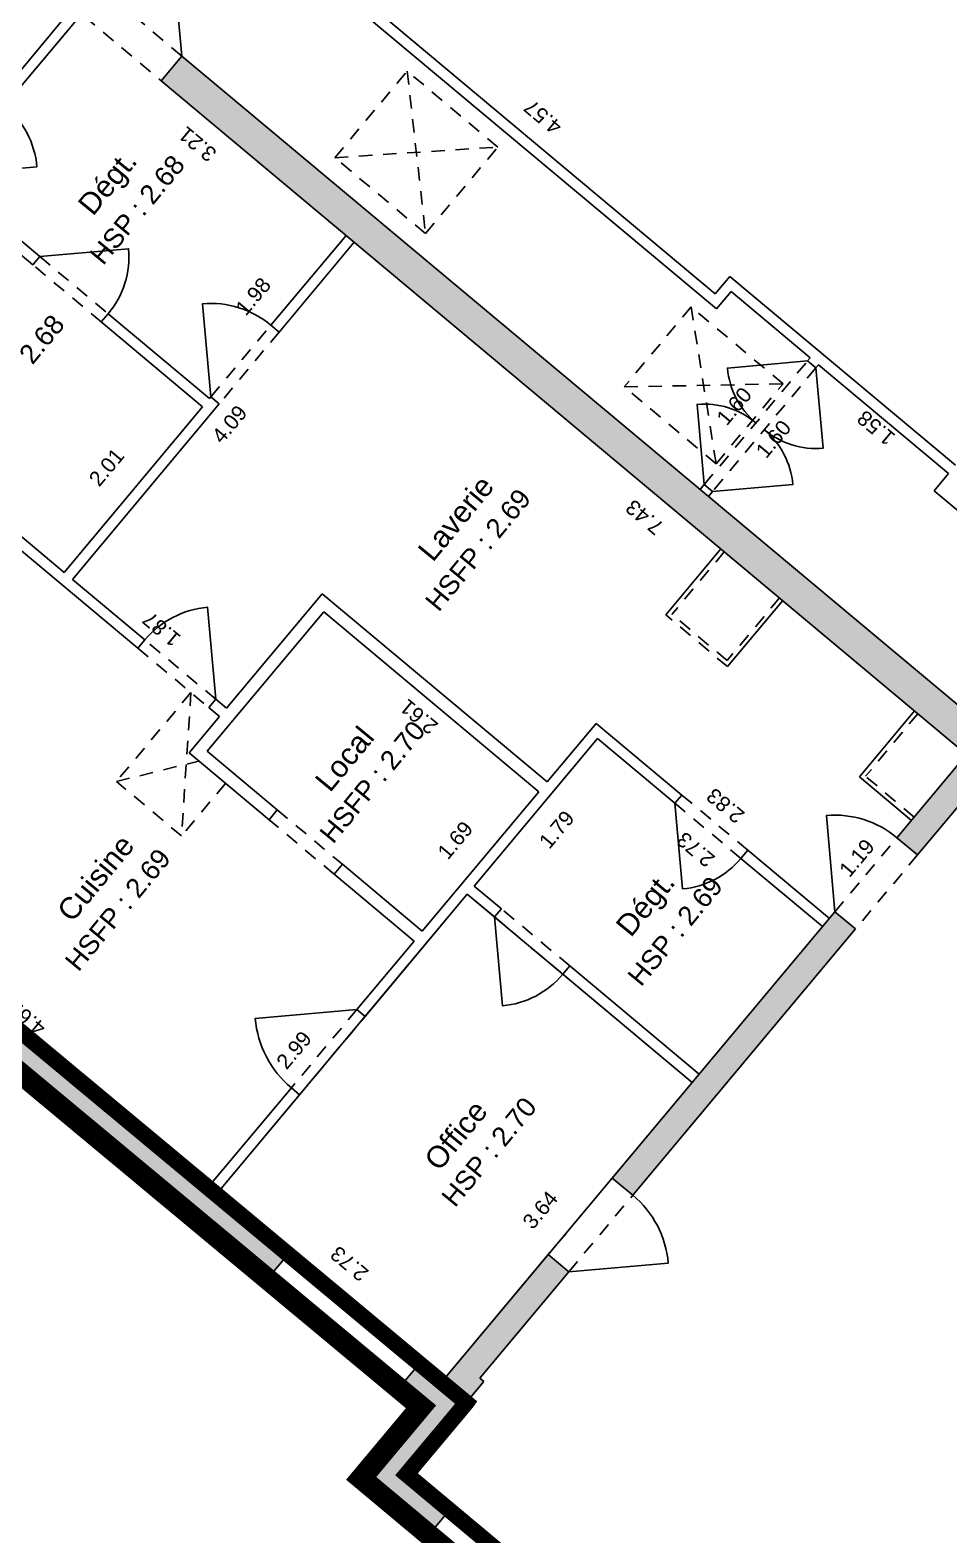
# Model space of a CAD drawing. Header units: metres. Extents: x 1653866.1 to 1653952.6, y 8210294.1 to 8210389.6.
# Drawn here: x 1653909.97 to 1653918.52, y 8210364.72 to 8210378.72 of the extents above; entities that cross this region are included whole.
import ezdxf
from ezdxf.enums import TextEntityAlignment as Align

# ---------------------------------------------------------------- set-up
doc = ezdxf.new("R2010")
doc.units = ezdxf.units.M
doc.header["$PDMODE"] = 32
doc.header["$PDSIZE"] = -0.5
doc.linetypes.add('AXES', pattern=[2, 1.25, -0.25, 0.25, -0.25])
doc.linetypes.add('CACHE2', pattern=[0.1875, 0.125, -0.0625])
for name, color, linetype in [('GEX_BAT_allege', 161, 'Continuous'), ('GEX_BAT_cloison', 2, 'Continuous'), ('GEX_BAT_fenetre', 4, 'Continuous'), ('GEX_BAT_fenetre_de_toit', 3, 'CACHE2'), ('GEX_BAT_gaine_tremie', 13, 'Continuous'), ('GEX_BAT_linteau_cloison', 3, 'CACHE2'), ('GEX_BAT_linteau_mur', 6, 'CACHE2'), ('GEX_BAT_mur', 1, 'Continuous'), ('GEX_MEP_txt_cot_alti', 51, 'Continuous'), ('GEX_MEP_txt_cot_plani', 30, 'Continuous'), ('GEX_MEP_txt_designation', 7, 'Continuous')]:
    doc.layers.add(name, color=color, linetype=linetype)
for name, color, linetype, true_color in [('GEX_EDS_sdp_1-habitation', 1, 'AXES', 0xff0000), ('GEX_EDS_sdp_7-lt', 150, 'Continuous', 0x007fff), ('GEX_EDS_shob_contour', 1, 'Continuous', 0xff0000), ('GEX_MEP_mur_pochage', 7, 'Continuous', 0x999999), ('GEX_MEP_ouvrant_porte', 9, 'Continuous', 0x808080)]:
    doc.layers.add(name, color=color, linetype=linetype, true_color=true_color)
doc.styles.add('G100TXT-cote', font='swissl.ttf')
doc.styles.add('G100TXT-droit', font='swissl.ttf', dxfattribs={"height": 0.2})
doc.styles.add('G50TXT-italic', font='swissli.ttf')
doc.dimstyles.new('G100COT-libre', dxfattribs={"dimtxt": 0.14, "dimasz": 0.18, "dimexe": 0.18, "dimexo": 0.2, "dimgap": 0.09, "dimtad": 0, "dimzin": 0, "dimdsep": 46, "dimtxsty": 'G100TXT-cote', "dimblk1": 'OBLIQUE', "dimblk2": 'OBLIQUE', "dimsah": 1, "dimcen": 0.09, "dimse1": 1, "dimse2": 1, "dimsd1": 1, "dimsd2": 1, "dimclrd": 252, "dimaunit": 2, "dimadec": 3, "dimazin": 0, "dimtfac": 1, "dimtix": 1, "dimtofl": 0, "dimtmove": 0, "dimatfit": 3, "dimldrblk": 'OBLIQUE', "dimfxl": 0.18, "dimtolj": 1, "dimtzin": 0, "dimarcsym": 0})

# ---------------------------------------------------------------- blocks, each defined once
blk = doc.blocks.new('*D12')
at = {"layer": 'Defpoints', "color": 0, "transparency": 16777216}
for p in [(1653915.238, 8210372.114), (1653917.332, 8210370.363), (1653917.213, 8210370.22)]:
    blk.add_point(p, dxfattribs=at)
at = {"layer": 'GEX_MEP_txt_cot_plani', "color": 0, "transparency": 16777216, "insert": (1653916.165, 8210371.095), "char_height": 0.14, "attachment_point": 5, "rotation": 140.0927, "style": 'G100TXT-cote'}
blk.add_mtext('\\A1;2.73', dxfattribs=at)
blk = doc.blocks.new('_OBLIQUE')
at = {"color": 0, "linetype": 'ByBlock'}
blk.add_line((-0.5, -0.5), (0.5, 0.5), dxfattribs=at)
blk = doc.blocks.new('*D16')
at = {"layer": 'Defpoints', "color": 0, "transparency": 16777216}
for p in [(1653911.326, 8210375.425), (1653911.346, 8210375.408), (1653910.057, 8210373.866)]:
    blk.add_point(p, dxfattribs=at)
at = {"layer": 'GEX_MEP_txt_cot_plani', "color": 0, "transparency": 16777216, "insert": (1653910.681, 8210374.654), "char_height": 0.14, "attachment_point": 5, "rotation": 50.0927, "style": 'G100TXT-cote'}
blk.add_mtext('\\A1;2.01', dxfattribs=at)
blk = doc.blocks.new('*D17')
at = {"layer": 'Defpoints', "color": 0, "transparency": 16777216}
for p in [(1653912.199, 8210377.406), (1653912.681, 8210377.003), (1653910.929, 8210375.888)]:
    blk.add_point(p, dxfattribs=at)
at = {"layer": 'GEX_MEP_txt_cot_plani', "color": 0, "transparency": 16777216, "insert": (1653912.046, 8210376.244), "char_height": 0.14, "attachment_point": 5, "rotation": 50.0927, "style": 'G100TXT-cote'}
blk.add_mtext('\\A1;1.98', dxfattribs=at)
blk = doc.blocks.new('*D30')
at = {"layer": 'Defpoints', "color": 0, "transparency": 16777216}
for p in [(1653916.392, 8210374.512), (1653916.283, 8210374.382), (1653926.585, 8210365.766)]:
    blk.add_point(p, dxfattribs=at)
at = {"layer": 'GEX_MEP_txt_cot_plani', "color": 0, "transparency": 16777216, "insert": (1653921.543, 8210370.204), "char_height": 0.14, "attachment_point": 5, "rotation": 140.0927, "style": 'G100TXT-cote'}
blk.add_mtext('\\A1;13.43', dxfattribs=at)
blk = doc.blocks.new('*D31')
at = {"layer": 'Defpoints', "color": 0, "transparency": 16777216}
for p in [(1653917.402, 8210375.529), (1653917.55, 8210375.405), (1653916.525, 8210374.179)]:
    blk.add_point(p, dxfattribs=at)
at = {"layer": 'GEX_MEP_txt_cot_plani', "color": 0, "transparency": 16777216, "insert": (1653916.889, 8210374.916), "char_height": 0.14, "attachment_point": 5, "rotation": 50.0927, "style": 'G100TXT-cote'}
blk.add_mtext('\\A1;1.60', dxfattribs=at)
blk = doc.blocks.new('*D32')
at = {"layer": 'Defpoints', "color": 0, "transparency": 16777216}
for p in [(1653917.308, 8210375.607), (1653917.239, 8210375.525), (1653918.519, 8210374.595)]:
    blk.add_point(p, dxfattribs=at)
at = {"layer": 'GEX_MEP_txt_cot_plani', "color": 0, "transparency": 16777216, "insert": (1653917.844, 8210375.019), "char_height": 0.14, "attachment_point": 5, "rotation": 140.0927, "style": 'G100TXT-cote'}
blk.add_mtext('\\A1;1.58', dxfattribs=at)
blk = doc.blocks.new('*D41')
at = {"layer": 'Defpoints', "color": 0, "transparency": 16777216}
for p in [(1653912.99, 8210379.379), (1653912.841, 8210379.2), (1653916.346, 8210376.268)]:
    blk.add_point(p, dxfattribs=at)
at = {"layer": 'GEX_MEP_txt_cot_plani', "color": 0, "transparency": 16777216, "insert": (1653914.743, 8210377.913), "char_height": 0.14, "attachment_point": 5, "rotation": 140.0927, "style": 'G100TXT-cote'}
blk.add_mtext('\\A1;4.57', dxfattribs=at)
blk = doc.blocks.new('*D55')
at = {"layer": 'Defpoints', "color": 0, "transparency": 16777216}
for p in [(1653905.951, 8210384.832), (1653905.796, 8210384.648), (1653916.359, 8210376.128)]:
    blk.add_point(p, dxfattribs=at)
at = {"layer": 'GEX_MEP_txt_cot_plani', "color": 0, "transparency": 16777216, "insert": (1653911, 8210380.295), "char_height": 0.14, "attachment_point": 5, "rotation": 140.0927, "style": 'G100TXT-cote'}
blk.add_mtext('\\A1;13.57', dxfattribs=at)
blk = doc.blocks.new('*D56')
at = {"layer": 'Defpoints', "color": 0, "transparency": 16777216}
for p in [(1653917.031, 8210375.839), (1653917.036, 8210375.835), (1653916.006, 8210374.614)]:
    blk.add_point(p, dxfattribs=at)
at = {"layer": 'GEX_MEP_txt_cot_plani', "color": 0, "transparency": 16777216, "insert": (1653916.523, 8210375.222), "char_height": 0.14, "attachment_point": 5, "rotation": 50.0927, "style": 'G100TXT-cote'}
blk.add_mtext('\\A1;1.60', dxfattribs=at)
blk = doc.blocks.new('*D57')
at = {"layer": 'Defpoints', "color": 0, "transparency": 16777216}
for p in [(1653911.859, 8210368.073), (1653911.894, 8210368.116), (1653913.953, 8210366.322)]:
    blk.add_point(p, dxfattribs=at)
at = {"layer": 'GEX_MEP_txt_cot_plani', "color": 0, "transparency": 16777216, "insert": (1653912.941, 8210367.24), "char_height": 0.14, "attachment_point": 5, "rotation": 140.0927, "style": 'G100TXT-cote'}
blk.add_mtext('\\A1;2.73', dxfattribs=at)
blk = doc.blocks.new('*D58')
at = {"layer": 'Defpoints', "color": 0, "transparency": 16777216}
for p in [(1653915.885, 8210369.135), (1653916.133, 8210368.928), (1653913.8, 8210366.139)]:
    blk.add_point(p, dxfattribs=at)
at = {"layer": 'GEX_MEP_txt_cot_plani', "color": 0, "transparency": 16777216, "insert": (1653914.718, 8210367.741), "char_height": 0.14, "attachment_point": 5, "rotation": 50.0927, "style": 'G100TXT-cote'}
blk.add_mtext('\\A1;3.64', dxfattribs=at)
blk = doc.blocks.new('*D59')
at = {"layer": 'Defpoints', "color": 0, "transparency": 16777216}
for p in [(1653915.251, 8210372.129), (1653914.103, 8210370.756), (1653914.296, 8210370.594)]:
    blk.add_point(p, dxfattribs=at)
at = {"layer": 'GEX_MEP_txt_cot_plani', "color": 0, "transparency": 16777216, "insert": (1653914.871, 8210371.281), "char_height": 0.14, "attachment_point": 5, "rotation": 50.0927, "style": 'G100TXT-cote'}
blk.add_mtext('\\A1;1.79', dxfattribs=at)
blk = doc.blocks.new('*D60')
at = {"layer": 'Defpoints', "color": 0, "transparency": 16777216}
for p in [(1653915.356, 8210372.41), (1653915.238, 8210372.27), (1653917.409, 8210370.455)]:
    blk.add_point(p, dxfattribs=at)
at = {"layer": 'GEX_MEP_txt_cot_plani', "color": 0, "transparency": 16777216, "insert": (1653916.441, 8210371.503), "char_height": 0.14, "attachment_point": 5, "rotation": 140.0927, "style": 'G100TXT-cote'}
blk.add_mtext('\\A1;2.83', dxfattribs=at)
blk = doc.blocks.new('*D61')
at = {"layer": 'Defpoints', "color": 0, "transparency": 16777216}
for p in [(1653918.046, 8210371.473), (1653918.173, 8210371.367), (1653917.409, 8210370.455)]:
    blk.add_point(p, dxfattribs=at)
at = {"layer": 'GEX_MEP_txt_cot_plani', "color": 0, "transparency": 16777216, "insert": (1653917.665, 8210371.017), "char_height": 0.14, "attachment_point": 5, "rotation": 50.0927, "style": 'G100TXT-cote'}
blk.add_mtext('\\A1;1.19', dxfattribs=at)
blk = doc.blocks.new('*D62')
at = {"layer": 'Defpoints', "color": 0, "transparency": 16777216}
for p in [(1653914.706, 8210371.634), (1653913.384, 8210370.533), (1653913.62, 8210370.336)]:
    blk.add_point(p, dxfattribs=at)
at = {"layer": 'GEX_MEP_txt_cot_plani', "color": 0, "transparency": 16777216, "insert": (1653913.927, 8210371.182), "char_height": 0.14, "attachment_point": 5, "rotation": 50.0927, "style": 'G100TXT-cote'}
blk.add_mtext('\\A1;1.69', dxfattribs=at)
blk = doc.blocks.new('*D63')
at = {"layer": 'Defpoints', "color": 0, "transparency": 16777216}
for p in [(1653912.704, 8210373.308), (1653912.587, 8210373.168), (1653914.706, 8210371.634)]:
    blk.add_point(p, dxfattribs=at)
at = {"layer": 'GEX_MEP_txt_cot_plani', "color": 0, "transparency": 16777216, "insert": (1653913.588, 8210372.331), "char_height": 0.14, "attachment_point": 5, "rotation": 140.0927, "style": 'G100TXT-cote'}
blk.add_mtext('\\A1;2.61', dxfattribs=at)
blk = doc.blocks.new('*D64')
at = {"layer": 'Defpoints', "color": 0, "transparency": 16777216}
for p in [(1653913.386, 8210370.376), (1653913.543, 8210370.244), (1653911.625, 8210367.95)]:
    blk.add_point(p, dxfattribs=at)
at = {"layer": 'GEX_MEP_txt_cot_plani', "color": 0, "transparency": 16777216, "insert": (1653912.426, 8210369.229), "char_height": 0.14, "attachment_point": 5, "rotation": 50.0927, "style": 'G100TXT-cote'}
blk.add_mtext('\\A1;2.99', dxfattribs=at)
blk = doc.blocks.new('*D65')
at = {"layer": 'Defpoints', "color": 0, "transparency": 16777216}
for p in [(1653908.169, 8210371.004), (1653908.207, 8210371.048), (1653911.743, 8210368.091)]:
    blk.add_point(p, dxfattribs=at)
at = {"layer": 'GEX_MEP_txt_cot_plani', "color": 0, "transparency": 16777216, "insert": (1653909.938, 8210369.525), "char_height": 0.14, "attachment_point": 5, "rotation": 140.0927, "style": 'G100TXT-cote'}
blk.add_mtext('\\A1;4.61', dxfattribs=at)
blk = doc.blocks.new('*D67')
at = {"layer": 'Defpoints', "color": 0, "transparency": 16777216}
for p in [(1653907.583, 8210375.805), (1653911.733, 8210372.334), (1653911.618, 8210372.197)]:
    blk.add_point(p, dxfattribs=at)
at = {"layer": 'GEX_MEP_txt_cot_plani', "color": 0, "transparency": 16777216, "insert": (1653909.543, 8210373.932), "char_height": 0.14, "attachment_point": 5, "rotation": 140.0927, "style": 'G100TXT-cote'}
blk.add_mtext('\\A1;5.41', dxfattribs=at)
blk = doc.blocks.new('*D68')
at = {"layer": 'Defpoints', "color": 0, "transparency": 16777216}
for p in [(1653912.986, 8210376.748), (1653912.839, 8210376.572), (1653918.686, 8210371.981)]:
    blk.add_point(p, dxfattribs=at)
at = {"layer": 'GEX_MEP_txt_cot_plani', "color": 0, "transparency": 16777216, "insert": (1653915.689, 8210374.188), "char_height": 0.14, "attachment_point": 5, "rotation": 140.0927, "style": 'G100TXT-cote'}
blk.add_mtext('\\A1;7.43', dxfattribs=at)
blk = doc.blocks.new('*D69')
at = {"layer": 'Defpoints', "color": 0, "transparency": 16777216}
for p in [(1653913.137, 8210376.622), (1653910.513, 8210373.485), (1653910.513, 8210373.485)]:
    blk.add_point(p, dxfattribs=at)
at = {"layer": 'GEX_MEP_txt_cot_plani', "color": 0, "transparency": 16777216, "insert": (1653911.825, 8210375.054), "char_height": 0.14, "attachment_point": 5, "rotation": 50.0927, "style": 'G100TXT-cote'}
blk.add_mtext('\\A1;4.09', dxfattribs=at)
blk = doc.blocks.new('*D70')
at = {"layer": 'Defpoints', "color": 0, "transparency": 16777216}
for p in [(1653910.568, 8210373.856), (1653910.476, 8210373.746), (1653912.003, 8210372.657)]:
    blk.add_point(p, dxfattribs=at)
at = {"layer": 'GEX_MEP_txt_cot_plani', "color": 0, "transparency": 16777216, "insert": (1653911.193, 8210373.146), "char_height": 0.14, "attachment_point": 5, "rotation": 140.0927, "style": 'G100TXT-cote'}
blk.add_mtext('\\A1;1.87', dxfattribs=at)
blk = doc.blocks.new('*D72')
at = {"layer": 'Defpoints', "color": 0, "transparency": 16777216}
for p in [(1653908.009, 8210375.769), (1653908.031, 8210375.795), (1653910.402, 8210373.813)]:
    blk.add_point(p, dxfattribs=at)
at = {"layer": 'GEX_MEP_txt_cot_plani', "color": 0, "transparency": 16777216, "insert": (1653909.195, 8210374.778), "char_height": 0.14, "attachment_point": 5, "rotation": 140.0927, "style": 'G100TXT-cote'}
blk.add_mtext('\\A1;3.09', dxfattribs=at)
blk = doc.blocks.new('*D73')
at = {"layer": 'Defpoints', "color": 0, "transparency": 16777216}
for p in [(1653910.296, 8210378.69), (1653910.372, 8210378.781), (1653912.834, 8210376.721)]:
    blk.add_point(p, dxfattribs=at)
at = {"layer": 'GEX_MEP_txt_cot_plani', "color": 0, "transparency": 16777216, "insert": (1653911.527, 8210377.661), "char_height": 0.14, "attachment_point": 5, "rotation": 140.0927, "style": 'G100TXT-cote'}
blk.add_mtext('\\A1;3.21', dxfattribs=at)
blk = doc.blocks.new('*D75')
at = {"layer": 'Defpoints', "color": 0, "transparency": 16777216}
for p in [(1653910.226, 8210379.057), (1653910.248, 8210379.038), (1653908.978, 8210377.519)]:
    blk.add_point(p, dxfattribs=at)
at = {"layer": 'GEX_MEP_txt_cot_plani', "color": 0, "transparency": 16777216, "insert": (1653909.59, 8210378.297), "char_height": 0.14, "attachment_point": 5, "rotation": 50.0927, "style": 'G100TXT-cote'}
blk.add_mtext('\\A1;1.98', dxfattribs=at)

msp = doc.modelspace()

# ---------------------------------------------------------------- hatches: boundary and pattern name
at = {"layer": 'GEX_MEP_mur_pochage'}
h = msp.add_hatch(color=256, dxfattribs=at)
h.dxf.hatch_style = 1
h.paths.add_polyline_path([(1653911.381, 8210378.481), (1653911.189, 8210378.251), (1653918.686, 8210371.981), (1653918.038, 8210371.206), (1653918.23, 8210371.046), (1653918.878, 8210371.821), (1653926.201, 8210365.696), (1653922.06, 8210360.745), (1653922.252, 8210360.585), (1653926.585, 8210365.766)])
h = msp.add_hatch(color=256, dxfattribs=at)
h.dxf.hatch_style = 1
h.paths.add_polyline_path([(1653907.076, 8210371.736), (1653906.884, 8210371.506), (1653912.179, 8210367.099), (1653912.371, 8210367.329)])
h = msp.add_hatch(color=256, dxfattribs=at)
h.dxf.hatch_style = 1
h.paths.add_polyline_path([(1653917.461, 8210370.516), (1653915.388, 8210368.038), (1653915.58, 8210367.878), (1653917.652, 8210370.356)])
h = msp.add_hatch(color=256, dxfattribs=at)
h.dxf.hatch_style = 1
h.paths.add_polyline_path([(1653914.792, 8210367.325), (1653913.8, 8210366.139), (1653913.593, 8210366.312), (1653913.401, 8210366.081), (1653913.608, 8210365.909), (1653913.051, 8210365.243), (1653913.68, 8210364.717), (1653913.873, 8210364.947), (1653913.473, 8210365.281), (1653914.194, 8210366.143), (1653914.156, 8210366.175), (1653914.983, 8210367.165)])

# ---------------------------------------------------------------- linework, layer by layer
at = {"layer": 'GEX_BAT_allege'}
msp.add_line((1653913.401, 8210366.081), (1653912.179, 8210367.099), dxfattribs=at)
at = {"layer": 'GEX_BAT_cloison'}
for p, q in [((1653916.359, 8210376.128), (1653911.68, 8210380.041)), ((1653916.346, 8210376.268), (1653912.841, 8210379.2)), ((1653910.371, 8210378.936), (1653909.659, 8210378.084)), ((1653910.447, 8210378.871), (1653909.735, 8210378.02)), ((1653910.059, 8210376.615), (1653909.177, 8210377.353)), ((1653909.995, 8210376.538), (1653909.205, 8210377.199)), ((1653912.91, 8210376.812), (1653912.21, 8210375.976)), ((1653912.986, 8210376.748), (1653912.287, 8210375.912)), ((1653909.995, 8210376.538), (1653910.059, 8210376.615)), ((1653916.346, 8210376.268), (1653916.481, 8210376.43)), ((1653918.583, 8210374.672), (1653916.481, 8210376.43)), ((1653916.359, 8210376.128), (1653916.494, 8210376.289)), ((1653917.231, 8210375.672), (1653916.494, 8210376.289)), ((1653910.632, 8210376.006), (1653910.696, 8210376.082)), ((1653911.575, 8210375.216), (1653910.632, 8210376.006)), ((1653911.639, 8210375.293), (1653910.696, 8210376.082)), ((1653912.287, 8210375.912), (1653912.21, 8210375.976)), ((1653917.231, 8210375.672), (1653917.207, 8210375.643)), ((1653917.284, 8210375.578), (1653917.207, 8210375.643)), ((1653917.308, 8210375.607), (1653917.284, 8210375.578)), ((1653918.519, 8210374.595), (1653917.308, 8210375.607)), ((1653911.652, 8210375.309), (1653911.639, 8210375.293)), ((1653911.729, 8210375.244), (1653911.652, 8210375.309)), ((1653911.575, 8210375.216), (1653910.286, 8210373.675)), ((1653911.729, 8210375.244), (1653910.363, 8210373.61)), ((1653910.286, 8210373.675), (1653909.335, 8210374.47)), ((1653916.245, 8210374.492), (1653916.206, 8210374.446)), ((1653916.322, 8210374.428), (1653916.245, 8210374.492)), ((1653918.384, 8210374.434), (1653918.519, 8210374.595)), ((1653910.973, 8210372.969), (1653909.27, 8210374.393)), ((1653916.322, 8210374.428), (1653916.283, 8210374.382)), ((1653918.384, 8210374.434), (1653919.573, 8210373.439)), ((1653911.038, 8210373.046), (1653910.363, 8210373.61)), ((1653912.689, 8210373.477), (1653911.797, 8210372.411)), ((1653914.783, 8210371.726), (1653912.689, 8210373.477)), ((1653912.704, 8210373.308), (1653911.618, 8210372.01)), ((1653914.706, 8210371.634), (1653912.704, 8210373.308)), ((1653911.038, 8210373.046), (1653910.973, 8210372.969)), ((1653911.697, 8210372.494), (1653911.633, 8210372.417)), ((1653911.733, 8210372.334), (1653911.633, 8210372.417)), ((1653911.797, 8210372.411), (1653911.697, 8210372.494)), ((1653911.733, 8210372.334), (1653911.449, 8210371.995)), ((1653915.238, 8210372.27), (1653914.783, 8210371.726)), ((1653916.036, 8210371.603), (1653915.238, 8210372.27)), ((1653915.251, 8210372.129), (1653914.103, 8210370.756)), ((1653915.972, 8210371.526), (1653915.251, 8210372.129)), ((1653912.193, 8210371.373), (1653911.449, 8210371.995)), ((1653912.27, 8210371.465), (1653911.618, 8210372.01)), ((1653914.706, 8210371.634), (1653913.62, 8210370.336)), ((1653916.036, 8210371.603), (1653915.972, 8210371.526)), ((1653912.27, 8210371.465), (1653912.193, 8210371.373)), ((1653916.65, 8210371.09), (1653916.586, 8210371.013)), ((1653917.345, 8210370.378), (1653916.586, 8210371.013)), ((1653917.409, 8210370.455), (1653916.65, 8210371.09)), ((1653912.876, 8210370.958), (1653912.799, 8210370.866)), ((1653913.543, 8210370.244), (1653912.799, 8210370.866)), ((1653913.62, 8210370.336), (1653912.876, 8210370.958)), ((1653914.356, 8210370.545), (1653914.103, 8210370.756)), ((1653914.038, 8210370.68), (1653913.088, 8210369.543)), ((1653914.292, 8210370.468), (1653914.038, 8210370.68)), ((1653914.356, 8210370.545), (1653914.292, 8210370.468)), ((1653913.543, 8210370.244), (1653913.011, 8210369.607)), ((1653914.992, 8210370.012), (1653914.928, 8210369.935)), ((1653916.197, 8210369.005), (1653914.992, 8210370.012)), ((1653916.133, 8210368.928), (1653914.928, 8210369.935)), ((1653913.088, 8210369.543), (1653913.011, 8210369.607)), ((1653912.401, 8210368.878), (1653911.625, 8210367.95)), ((1653912.478, 8210368.814), (1653912.401, 8210368.878)), ((1653912.478, 8210368.814), (1653911.702, 8210367.886))]:
    msp.add_line(p, q, dxfattribs=at)
at = {"layer": 'GEX_BAT_fenetre'}
for p, q in [((1653912.371, 8210367.329), (1653913.593, 8210366.312)), ((1653912.409, 8210367.297), (1653912.377, 8210367.259)), ((1653913.554, 8210366.344), (1653913.522, 8210366.306)), ((1653913.873, 8210364.947), (1653915.19, 8210363.845)), ((1653913.911, 8210364.915), (1653913.879, 8210364.876))]:
    msp.add_line(p, q, dxfattribs=at)
at = {"layer": 'GEX_BAT_fenetre', "linetype": 'CACHE2'}
for p, q in [((1653912.339, 8210367.291), (1653913.561, 8210366.274)), ((1653913.841, 8210364.908), (1653915.158, 8210363.807))]:
    msp.add_line(p, q, dxfattribs=at)
at = {"layer": 'GEX_BAT_fenetre_de_toit'}
for p, q in [((1653912.806, 8210377.535), (1653913.479, 8210378.34)), ((1653914.323, 8210377.634), (1653913.479, 8210378.34)), ((1653913.479, 8210378.34), (1653913.65, 8210376.829)), ((1653912.806, 8210377.535), (1653914.323, 8210377.634)), ((1653913.65, 8210376.829), (1653914.323, 8210377.634)), ((1653913.65, 8210376.829), (1653912.806, 8210377.535)), ((1653916.122, 8210376.146), (1653915.5, 8210375.402)), ((1653916.978, 8210375.43), (1653916.122, 8210376.146)), ((1653916.122, 8210376.146), (1653916.355, 8210374.686)), ((1653915.5, 8210375.402), (1653916.978, 8210375.43)), ((1653916.355, 8210374.686), (1653915.5, 8210375.402)), ((1653916.355, 8210374.686), (1653916.978, 8210375.43)), ((1653911.466, 8210372.557), (1653910.773, 8210371.729)), ((1653911.466, 8210372.557), (1653911.379, 8210371.222)), ((1653910.773, 8210371.729), (1653911.54, 8210371.919)), ((1653911.379, 8210371.222), (1653910.773, 8210371.729)), ((1653911.788, 8210371.711), (1653911.379, 8210371.222))]:
    msp.add_line(p, q, dxfattribs=at)
at = {"layer": 'GEX_BAT_gaine_tremie'}
for p, q in [((1653916.4, 8210373.893), (1653915.887, 8210373.279)), ((1653916.975, 8210373.412), (1653916.462, 8210372.798)), ((1653918.203, 8210372.385), (1653917.689, 8210371.772)), ((1653918.173, 8210371.367), (1653917.689, 8210371.772))]:
    msp.add_line(p, q, dxfattribs=at)
at = {"layer": 'GEX_BAT_gaine_tremie', "linetype": 'CACHE2'}
for p, q in [((1653916.431, 8210373.867), (1653915.943, 8210373.284)), ((1653916.945, 8210373.437), (1653916.457, 8210372.854)), ((1653916.462, 8210372.798), (1653915.887, 8210373.279)), ((1653916.457, 8210372.854), (1653915.943, 8210373.284)), ((1653918.233, 8210372.36), (1653917.746, 8210371.777)), ((1653918.198, 8210371.398), (1653917.746, 8210371.777))]:
    msp.add_line(p, q, dxfattribs=at)
at = {"layer": 'GEX_BAT_linteau_cloison'}
for p, q in [((1653910.059, 8210376.615), (1653910.696, 8210376.082)), ((1653910.632, 8210376.006), (1653909.995, 8210376.538)), ((1653911.652, 8210375.309), (1653912.21, 8210375.976)), ((1653912.287, 8210375.912), (1653911.729, 8210375.244)), ((1653916.245, 8210374.492), (1653917.207, 8210375.643)), ((1653917.284, 8210375.578), (1653916.322, 8210374.428)), ((1653910.973, 8210372.969), (1653911.633, 8210372.417)), ((1653911.697, 8210372.494), (1653911.038, 8210373.046)), ((1653915.972, 8210371.526), (1653916.586, 8210371.013)), ((1653916.65, 8210371.09), (1653916.036, 8210371.603)), ((1653912.27, 8210371.465), (1653912.876, 8210370.958)), ((1653912.799, 8210370.866), (1653912.193, 8210371.373)), ((1653914.992, 8210370.012), (1653914.356, 8210370.545)), ((1653914.292, 8210370.468), (1653914.928, 8210369.935)), ((1653913.011, 8210369.607), (1653912.401, 8210368.878)), ((1653912.478, 8210368.814), (1653913.088, 8210369.543))]:
    msp.add_line(p, q, dxfattribs=at)
at = {"layer": 'GEX_BAT_linteau_mur'}
for p, q in [((1653911.381, 8210378.481), (1653910.668, 8210379.078)), ((1653910.476, 8210378.848), (1653911.189, 8210378.251)), ((1653917.461, 8210370.516), (1653918.038, 8210371.206)), ((1653918.23, 8210371.046), (1653917.652, 8210370.356)), ((1653915.388, 8210368.038), (1653914.792, 8210367.325)), ((1653914.983, 8210367.165), (1653915.58, 8210367.878))]:
    msp.add_line(p, q, dxfattribs=at)
at = {"layer": 'GEX_BAT_mur'}
for p, q in [((1653911.189, 8210378.251), (1653911.381, 8210378.481)), ((1653926.585, 8210365.766), (1653911.381, 8210378.481)), ((1653918.686, 8210371.981), (1653911.189, 8210378.251)), ((1653918.686, 8210371.981), (1653918.038, 8210371.206)), ((1653918.878, 8210371.821), (1653918.23, 8210371.046)), ((1653912.371, 8210367.329), (1653907.076, 8210371.736)), ((1653912.179, 8210367.099), (1653906.884, 8210371.506)), ((1653918.23, 8210371.046), (1653918.038, 8210371.206)), ((1653917.461, 8210370.516), (1653915.388, 8210368.038)), ((1653917.652, 8210370.356), (1653917.461, 8210370.516)), ((1653917.652, 8210370.356), (1653915.58, 8210367.878)), ((1653915.58, 8210367.878), (1653915.388, 8210368.038)), ((1653912.371, 8210367.329), (1653912.179, 8210367.099)), ((1653914.792, 8210367.325), (1653913.8, 8210366.139)), ((1653914.983, 8210367.165), (1653914.792, 8210367.325)), ((1653914.983, 8210367.165), (1653914.156, 8210366.175)), ((1653913.593, 8210366.312), (1653913.401, 8210366.081)), ((1653913.8, 8210366.139), (1653913.593, 8210366.312)), ((1653913.608, 8210365.909), (1653913.401, 8210366.081)), ((1653914.194, 8210366.143), (1653913.473, 8210365.281)), ((1653914.194, 8210366.143), (1653914.156, 8210366.175)), ((1653913.608, 8210365.909), (1653913.051, 8210365.243)), ((1653913.68, 8210364.717), (1653913.051, 8210365.243)), ((1653913.873, 8210364.947), (1653913.473, 8210365.281)), ((1653913.68, 8210364.717), (1653913.873, 8210364.947))]:
    msp.add_line(p, q, dxfattribs=at)
at = {"layer": 'GEX_EDS_sdp_1-habitation', "const_width": 0.15}
msp.add_lwpolyline([(1653906.485, 8210382.185), (1653901.575, 8210376.315), (1653907.076, 8210371.736), (1653911.702, 8210367.886), (1653914.03, 8210365.947), (1653914.025, 8210365.94), (1653913.473, 8210365.281), (1653920.758, 8210359.188), (1653920.95, 8210359.028), (1653922.684, 8210357.577), (1653922.732, 8210357.414), (1653922.509, 8210357.144), (1653922.4, 8210357.234), (1653921.477, 8210356.116)], dxfattribs=at)
at = {"layer": 'GEX_EDS_sdp_7-lt'}
msp.add_lwpolyline([(1653911.702, 8210367.886), (1653914.038, 8210370.68), (1653916.133, 8210368.928), (1653913.8, 8210366.139)], close=True, dxfattribs=at)
at = {"layer": 'GEX_EDS_shob_contour', "const_width": 0.2}
msp.add_lwpolyline([(1653925.005, 8210356.857, -0.239622), (1653924.573, 8210359.065, -0.063087), (1653925.088, 8210360.03), (1653929.738, 8210365.675), (1653927.786, 8210367.282), (1653930.304, 8210370.292), (1653920.268, 8210378.686), (1653921.071, 8210379.646), (1653909.391, 8210389.414), (1653904.638, 8210383.73), (1653906.255, 8210382.378), (1653901.152, 8210376.277), (1653913.608, 8210365.909), (1653913.051, 8210365.243), (1653922.179, 8210357.609), (1653921.58, 8210356.884)], format="xyb", dxfattribs=at)
at = {"layer": 'GEX_MEP_ouvrant_porte'}
for points in [[(1653911.381, 8210378.481), (1653911.299, 8210379.408, 0.198912), (1653910.668, 8210379.078, 0.198912)], [(1653909.196, 8210377.376), (1653910.033, 8210377.45, 0.198912), (1653909.735, 8210378.02, 0.198912)], [(1653910.696, 8210376.082, 0.198912), (1653910.886, 8210376.688), (1653910.059, 8210376.615)], [(1653912.21, 8210375.976, 0.198912), (1653911.575, 8210376.175), (1653911.652, 8210375.309)], [(1653916.726, 8210375.067, -0.198912), (1653916.46, 8210375.576), (1653917.207, 8210375.643)], [(1653916.803, 8210375.003, 0.198912), (1653917.35, 8210374.831), (1653917.284, 8210375.578)], [(1653916.245, 8210374.492), (1653916.178, 8210375.239, -0.198912), (1653916.726, 8210375.067, -0.198912)], [(1653916.322, 8210374.428), (1653917.069, 8210374.494, 0.198912), (1653916.803, 8210375.003, 0.198912)], [(1653911.697, 8210372.494), (1653911.621, 8210373.351, 0.198912), (1653911.038, 8210373.046, 0.198912)], [(1653915.972, 8210371.526), (1653916.043, 8210370.729, 0.198912), (1653916.586, 8210371.013, 0.198912)], [(1653918.038, 8210371.206, 0.198912), (1653917.381, 8210371.412), (1653917.461, 8210370.516)], [(1653914.292, 8210370.468), (1653914.365, 8210369.641, 0.198912), (1653914.928, 8210369.935, 0.198912)], [(1653913.011, 8210369.607), (1653912.065, 8210369.523, 0.198912), (1653912.401, 8210368.878, 0.198912)], [(1653914.983, 8210367.165), (1653915.91, 8210367.247, 0.198912), (1653915.58, 8210367.878, 0.198912)]]:
    msp.add_lwpolyline(points, format="xyb", dxfattribs=at)

# ---------------------------------------------------------------- texts
at = {"layer": 'GEX_MEP_txt_cot_alti', "style": 'G50TXT-italic'}
for s, p in [('2.68', (1653911.111, 8210377.086)), ('2.68', (1653909.991, 8210375.6)), ('2.69', (1653914.332, 8210373.979)), ('2.70', (1653913.349, 8210371.82)), ('2.69', (1653910.979, 8210370.63)), ('2.69', (1653916.118, 8210370.372)), ('2.70', (1653914.386, 8210368.317))]:
    msp.add_text(s, height=0.1802, rotation=50.5279, dxfattribs=at).set_placement(p)
for s, p in [('HSP : ', (1653911.111, 8210377.086)), ('HSFP : ', (1653914.332, 8210373.979)), ('HSFP : ', (1653913.349, 8210371.82)), ('HSFP : ', (1653910.979, 8210370.63)), ('HSP : ', (1653916.118, 8210370.372)), ('HSP : ', (1653914.386, 8210368.317))]:
    msp.add_text(s, height=0.1802, rotation=50.5279, dxfattribs=at).set_placement(p, align=Align.RIGHT)
at = {"layer": 'GEX_MEP_txt_designation', "char_height": 0.2, "attachment_point": 5, "rotation": 50.5279, "style": 'G100TXT-droit'}
for s, insert, width in [('Dégt. ', (1653910.712, 8210377.285), 1.022), ('Laverie ', (1653913.933, 8210374.179), 1.022), ('Local', (1653912.897, 8210371.939), 2.715), ('Cuisine ', (1653910.58, 8210370.83), 1.022), ('Dégt. ', (1653915.719, 8210370.572), 1.022), ('Office ', (1653913.933, 8210368.436), 2.715)]:
    msp.add_mtext(s, dxfattribs=dict(at, insert=insert, width=width))

# ---------------------------------------------------------------- dimensions: what is measured, and where the dimension line sits
at = {"layer": 'GEX_MEP_txt_cot_plani'}
for p1, p2, distance, picture, middle in [((1653916.359, 8210376.128), (1653905.951, 8210384.832), 0.241, '*D55', (1653911, 8210380.295)), ((1653916.346, 8210376.268), (1653912.841, 8210379.2), -0.233, '*D41', (1653914.743, 8210377.913)), ((1653908.978, 8210377.519), (1653910.248, 8210379.038), 0.029, '*D75', (1653909.59, 8210378.297)), ((1653912.834, 8210376.721), (1653910.372, 8210378.781), 0.118, '*D73', (1653911.527, 8210377.661)), ((1653910.929, 8210375.888), (1653912.199, 8210377.406), -0.628, '*D17', (1653912.046, 8210376.244)), ((1653918.686, 8210371.981), (1653912.986, 8210376.748), 0.23, '*D68', (1653915.689, 8210374.188)), ((1653913.137, 8210376.622), (1653910.513, 8210373.485), 0, '*D69', (1653911.825, 8210375.054)), ((1653907.583, 8210375.805), (1653911.733, 8210372.334), -0.179, '*D67', (1653909.543, 8210373.932)), ((1653910.402, 8210373.813), (1653908.031, 8210375.795), 0.034, '*D72', (1653909.195, 8210374.778)), ((1653916.006, 8210374.614), (1653917.031, 8210375.839), -0.007, '*D56', (1653916.523, 8210375.222)), ((1653918.519, 8210374.595), (1653917.308, 8210375.607), 0.108, '*D32', (1653917.844, 8210375.019)), ((1653916.525, 8210374.179), (1653917.55, 8210375.405), 0.194, '*D31', (1653916.889, 8210374.916)), ((1653910.057, 8210373.866), (1653911.346, 8210375.408), 0.027, '*D16', (1653910.681, 8210374.654)), ((1653926.585, 8210365.766), (1653916.283, 8210374.382), -0.17, '*D30', (1653921.543, 8210370.204)), ((1653912.003, 8210372.657), (1653910.568, 8210373.856), 0.144, '*D70', (1653911.193, 8210373.146)), ((1653914.706, 8210371.634), (1653912.704, 8210373.308), 0.182, '*D63', (1653913.588, 8210372.331)), ((1653917.409, 8210370.455), (1653915.238, 8210372.27), -0.183, '*D60', (1653916.441, 8210371.503)), ((1653915.251, 8210372.129), (1653914.103, 8210370.756), 0.253, '*D59', (1653914.871, 8210371.281)), ((1653915.238, 8210372.114), (1653917.332, 8210370.363), -0.187, '*D12', (1653916.165, 8210371.095)), ((1653914.706, 8210371.634), (1653913.62, 8210370.336), -0.308, '*D62', (1653913.927, 8210371.182)), ((1653917.409, 8210370.455), (1653918.173, 8210371.367), 0.165, '*D61', (1653917.665, 8210371.017)), ((1653911.743, 8210368.091), (1653908.207, 8210371.048), 0.058, '*D65', (1653909.938, 8210369.525)), ((1653911.625, 8210367.95), (1653913.543, 8210370.244), 0.206, '*D64', (1653912.426, 8210369.229)), ((1653913.8, 8210366.139), (1653916.133, 8210368.928), 0.323, '*D58', (1653914.718, 8210367.741)), ((1653913.953, 8210366.322), (1653911.859, 8210368.073), -0.055, '*D57', (1653912.941, 8210367.24))]:
    dim = msp.add_aligned_dim(p1=p1, p2=p2, distance=distance, dimstyle='G100COT-libre', dxfattribs=at)
    dim.commit()
    dim.dimension.update_dxf_attribs({"geometry": picture, "text_midpoint": middle})

doc.saveas('drawing.dxf')
